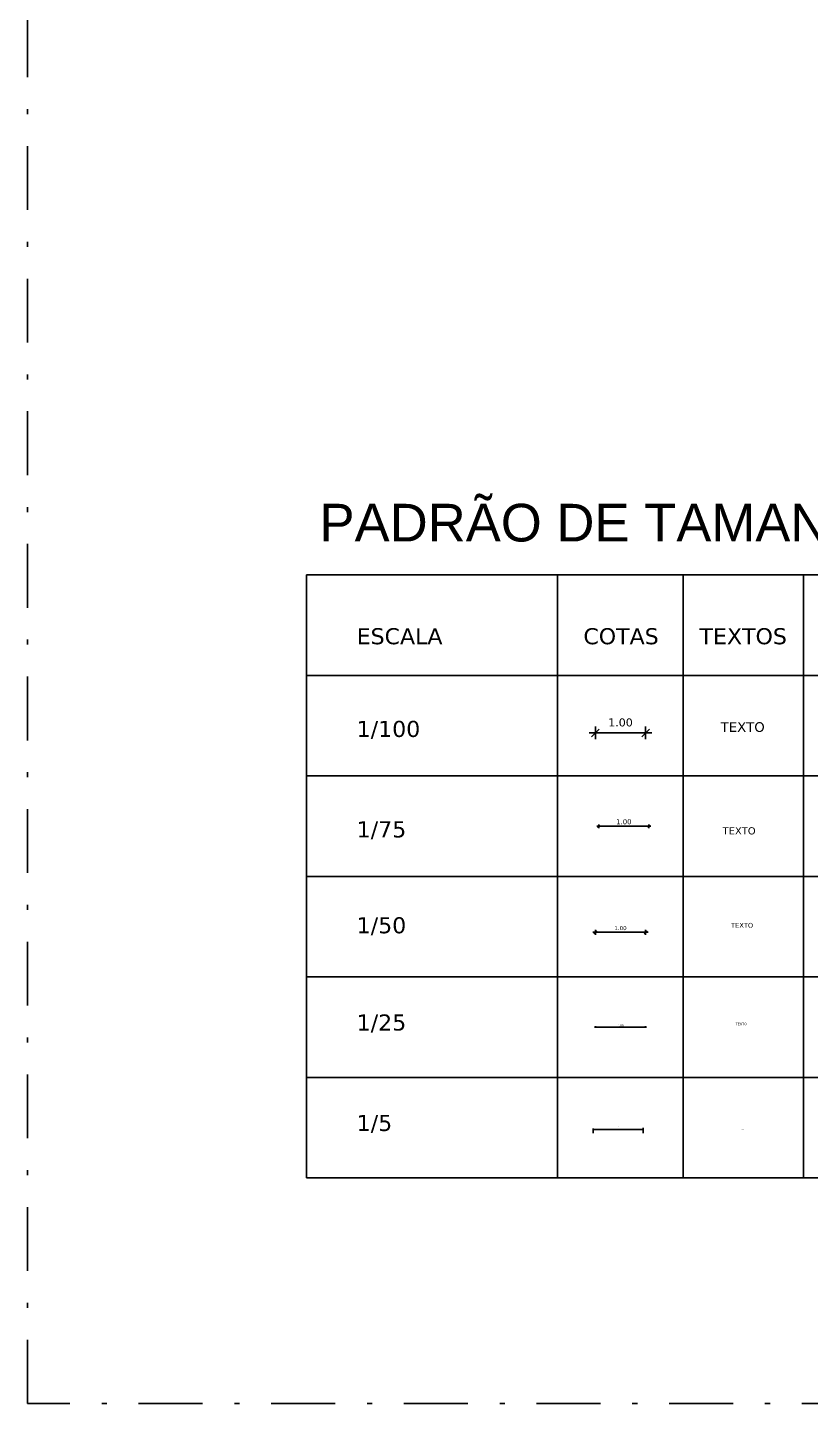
# Model space of a CAD drawing. Extents: x 57 to 206, y 148 to 202.
# Drawn here: x 57.15 to 72.73, y 148.31 to 175.7 of the extents above; entities that cross this region are included whole.
import ezdxf

# ---------------------------------------------------------------- set-up
doc = ezdxf.new("R2010")
doc.units = 0
doc.linetypes.add('DASHDOT', pattern=[25.4, 12.7, -6.35, 0, -6.35])
doc.layers.get('0').update_dxf_attribs({"linetype": 'CONTINUOUS'})
doc.layers.get('DEFPOINTS').update_dxf_attribs({"linetype": 'CONTINUOUS'})
for name, color, linetype in [('ARQ-CTA-1_025', 1, 'CONTINUOUS'), ('ARQ-CTA-1_050', 1, 'CONTINUOUS'), ('ARQ-CTA-1_100', 1, 'CONTINUOUS'), ('ARQ-HTC', 9, 'CONTINUOUS'), ('ARQ-TXT', 2, 'CONTINUOUS'), ('ARQ-TXT-1_075', 2, 'CONTINUOUS')]:
    doc.layers.add(name, color=color, linetype=linetype)
doc.styles.add('ESC-50-A20', font='arial.ttf', dxfattribs={"height": 0.1})
doc.styles.add('FNDE Text Cota 0005', font='verdana.ttf', dxfattribs={"height": 0.008})
doc.styles.add('FNDE Text Cota 0075', font='verdana.ttf', dxfattribs={"height": 0.1})
doc.styles.add('FNDE Texto Cota 0025', font='verdana.ttf', dxfattribs={"height": 0.04})
doc.styles.add('FNDE Texto Cota 0050', font='verdana.ttf', dxfattribs={"height": 0.08})
doc.styles.add('FNDE Texto Cota 0100', font='verdana.ttf', dxfattribs={"height": 0.16})
doc.dimstyles.new('FNDE 1-0005', dxfattribs={"dimtxt": 0.008, "dimasz": 0.006, "dimexe": 0.075, "dimexo": 0.0625, "dimgap": 0.0625, "dimtad": 1, "dimdec": 4, "dimdsep": 46, "dimlunit": 6, "dimtxsty": 'FNDE Text Cota 0005', "dimblk": 'ARCHTICK', "dimcen": 0.0015, "dimclrd": 251, "dimclre": 251, "dimclrt": 1, "dimadec": 0, "dimazin": 0, "dimtfac": 1, "dimtdec": 4, "dimtmove": 0, "dimatfit": 3, "dimldrblk": 'ARCHTICK', "dimfxl": 1, "dimtolj": 1, "dimtzin": 0, "dimarcsym": 0})
doc.dimstyles.new('FNDE 1-0025', dxfattribs={"dimscale": 5, "dimtxt": 0.04, "dimasz": 0.0035, "dimexe": 0.15, "dimexo": 0.15, "dimgap": 0.0025, "dimtad": 1, "dimzin": 1, "dimdsep": 46, "dimtxsty": 'FNDE Texto Cota 0025', "dimblk": 'tic', "dimcen": 0.015, "dimdle": 0.15, "dimse1": 1, "dimse2": 1, "dimclrd": 251, "dimclre": 251, "dimclrt": 256, "dimaunit": 1, "dimadec": 3, "dimazin": 0, "dimtfac": 1, "dimtix": 1, "dimtmove": 2, "dimatfit": 3, "dimfxl": 0.15, "dimtvp": 1, "dimtolj": 1, "dimtzin": 0, "dimarcsym": 0})
doc.dimstyles.new('FNDE 1-0050', dxfattribs={"dimscale": 5, "dimtxt": 0.08, "dimasz": 0.01, "dimexe": 0.15, "dimexo": 0.15, "dimgap": 0.01, "dimtad": 1, "dimzin": 1, "dimdsep": 46, "dimtxsty": 'FNDE Texto Cota 0050', "dimblk": 'tic', "dimcen": 0.015, "dimdle": 0.15, "dimse1": 1, "dimse2": 1, "dimclrd": 251, "dimclre": 251, "dimclrt": 1, "dimaunit": 1, "dimadec": 3, "dimazin": 0, "dimtfac": 1, "dimtix": 1, "dimtmove": 2, "dimatfit": 3, "dimfxl": 0.15, "dimtvp": 1, "dimtolj": 1, "dimtzin": 0, "dimarcsym": 0})
doc.dimstyles.new('FNDE 1-0100', dxfattribs={"dimscale": 2.5, "dimtxt": 0.16, "dimasz": 0.05, "dimexe": 0.15, "dimexo": 0.15, "dimgap": 0.05, "dimtad": 1, "dimzin": 4, "dimdsep": 46, "dimtxsty": 'FNDE Texto Cota 0100', "dimblk": 'tic', "dimcen": 0.15, "dimdle": 0.15, "dimse1": 1, "dimse2": 1, "dimclrd": 251, "dimclre": 251, "dimclrt": 256, "dimaunit": 1, "dimadec": 3, "dimazin": 0, "dimtfac": 1, "dimtix": 1, "dimtmove": 2, "dimatfit": 3, "dimldrblk": 'tic', "dimfxl": 0.15, "dimtvp": 1, "dimtolj": 1, "dimtzin": 0, "dimarcsym": 0})
doc.dimstyles.new('FNDE 1-075', dxfattribs={"dimscale": 2.5, "dimtxt": 0.1, "dimasz": 0.015, "dimexe": 0.15, "dimexo": 0.15, "dimgap": 0.015, "dimtad": 1, "dimzin": 4, "dimdsep": 46, "dimtxsty": 'FNDE Text Cota 0075', "dimblk": 'tic', "dimcen": 0.025, "dimdle": 0.15, "dimse1": 1, "dimse2": 1, "dimclrd": 251, "dimclre": 251, "dimclrt": 256, "dimaunit": 1, "dimadec": 3, "dimazin": 0, "dimtfac": 1, "dimtix": 1, "dimtmove": 2, "dimatfit": 3, "dimldrblk": 'DOTSMALL', "dimfxl": 0.15, "dimtvp": 1, "dimtolj": 1, "dimtzin": 0, "dimarcsym": 0})

# ---------------------------------------------------------------- blocks, each defined once
blk = doc.blocks.new('tic')
at = {"color": 251}
for p, q in [((-1, 0), (1, 0)), ((0, -1), (0, 1))]:
    blk.add_line(p, q, dxfattribs=at)
blk.add_line((-0.6, -0.6), (0.6, 0.6))
blk = doc.blocks.new('*D32')
at = {"layer": 'ARQ-CTA-1_025', "color": 251, "lineweight": -2}
blk.add_line((68.469, 155.804), (69.434, 155.804), dxfattribs=at)
at = {"layer": 'DEFPOINTS', "color": 0}
for p in [(69.452, 155.804), (68.452, 154.804), (69.452, 154.804)]:
    blk.add_point(p, dxfattribs=at)
at = {"layer": 'ARQ-CTA-1_025', "color": 251, "lineweight": -2, "xscale": 0.0175, "yscale": 0.0175, "zscale": 0.0175, "rotation": 180}
blk.add_blockref('tic', (68.452, 155.804), dxfattribs=at)
at = {"layer": 'ARQ-CTA-1_025', "color": 251, "lineweight": -2, "xscale": 0.0175, "yscale": 0.0175, "zscale": 0.0175}
blk.add_blockref('tic', (69.452, 155.804), dxfattribs=at)
at = {"layer": 'ARQ-CTA-1_025', "insert": (68.952, 155.837), "char_height": 0.04, "attachment_point": 5, "style": 'FNDE Texto Cota 0025'}
blk.add_mtext('\\A1;1.00', dxfattribs=at)
blk = doc.blocks.new('*D33')
at = {"layer": 'ARQ-CTA-1_100', "color": 251, "lineweight": -2}
blk.add_line((68.577, 161.66), (69.327, 161.66), dxfattribs=at)
at = {"layer": 'DEFPOINTS', "color": 0}
for p in [(69.452, 161.66), (68.452, 160.804), (69.452, 160.804)]:
    blk.add_point(p, dxfattribs=at)
at = {"layer": 'ARQ-CTA-1_100', "color": 251, "lineweight": -2, "xscale": 0.125, "yscale": 0.125, "zscale": 0.125, "rotation": 180}
blk.add_blockref('tic', (68.452, 161.66), dxfattribs=at)
at = {"layer": 'ARQ-CTA-1_100', "color": 251, "lineweight": -2, "xscale": 0.125, "yscale": 0.125, "zscale": 0.125}
blk.add_blockref('tic', (69.452, 161.66), dxfattribs=at)
at = {"layer": 'ARQ-CTA-1_100', "insert": (68.952, 161.868), "char_height": 0.16, "attachment_point": 5, "style": 'FNDE Texto Cota 0100'}
blk.add_mtext('\\A1;1.00', dxfattribs=at)
blk = doc.blocks.new('*D34')
at = {"layer": 'ARQ-CTA-1_050', "color": 251, "lineweight": -2}
blk.add_line((68.502, 157.691), (69.402, 157.691), dxfattribs=at)
at = {"layer": 'DEFPOINTS', "color": 0}
for p in [(68.452, 158.236), (69.452, 158.236), (69.452, 157.691)]:
    blk.add_point(p, dxfattribs=at)
at = {"layer": 'ARQ-CTA-1_050', "color": 251, "lineweight": -2, "xscale": 0.05, "yscale": 0.05, "zscale": 0.05, "rotation": 180}
blk.add_blockref('tic', (68.452, 157.691), dxfattribs=at)
at = {"layer": 'ARQ-CTA-1_050', "color": 251, "lineweight": -2, "xscale": 0.05, "yscale": 0.05, "zscale": 0.05}
blk.add_blockref('tic', (69.452, 157.691), dxfattribs=at)
at = {"layer": 'ARQ-CTA-1_050', "color": 1, "insert": (68.952, 157.774), "char_height": 0.08, "attachment_point": 5, "style": 'FNDE Texto Cota 0050'}
blk.add_mtext('\\A1;1.00', dxfattribs=at)
blk = doc.blocks.new('*D35')
at = {"layer": 'ARQ-HTC', "color": 251, "linetype": 'Continuous', "lineweight": -2}
blk.add_line((68.556, 159.802), (69.481, 159.802), dxfattribs=at)
at = {"layer": 'DEFPOINTS', "color": 0, "linetype": 'Continuous'}
for p in [(68.519, 159.926), (69.519, 159.926), (69.519, 159.802)]:
    blk.add_point(p, dxfattribs=at)
at = {"layer": 'ARQ-HTC', "color": 251, "linetype": 'Continuous', "lineweight": -2, "xscale": 0.0375, "yscale": 0.0375, "zscale": 0.0375, "rotation": 180}
blk.add_blockref('tic', (68.519, 159.802), dxfattribs=at)
at = {"layer": 'ARQ-HTC', "color": 251, "linetype": 'Continuous', "lineweight": -2, "xscale": 0.0375, "yscale": 0.0375, "zscale": 0.0375}
blk.add_blockref('tic', (69.519, 159.802), dxfattribs=at)
at = {"layer": 'ARQ-HTC', "linetype": 'Continuous', "insert": (69.019, 159.891), "char_height": 0.1, "attachment_point": 5, "style": 'FNDE Text Cota 0075'}
blk.add_mtext('\\A1;1.00', dxfattribs=at)
blk = doc.blocks.new('_DOTSMALL')
at = {"color": 0, "linetype": 'ByBlock', "const_width": 0.5}
blk.add_lwpolyline([(-0.0625, 0, 1), (0.0625, 0, 1)], format="xyb", close=True, dxfattribs=at)
blk = doc.blocks.new('_ARCHTICK')
at = {"color": 0, "linetype": 'ByBlock', "const_width": 0.15}
blk.add_lwpolyline([(-0.5, -0.5), (0.5, 0.5)], dxfattribs=at)
blk = doc.blocks.new('*D36')
at = {"layer": 'ARQ-HTC', "color": 251, "linetype": 'Continuous', "lineweight": -2}
for p, q in [((68.406, 153.783), (68.406, 153.693)), ((68.406, 153.768), (69.406, 153.768)), ((69.406, 153.801), (69.406, 153.693))]:
    blk.add_line(p, q, dxfattribs=at)
at = {"layer": 'DEFPOINTS', "color": 0, "linetype": 'Continuous'}
for p in [(68.406, 153.845), (69.406, 153.863), (69.406, 153.768)]:
    blk.add_point(p, dxfattribs=at)
at = {"layer": 'ARQ-HTC', "color": 251, "linetype": 'Continuous', "lineweight": -2, "xscale": 0.006, "yscale": 0.006, "zscale": 0.006, "rotation": 180}
blk.add_blockref('_ARCHTICK', (68.406, 153.768), dxfattribs=at)
at = {"layer": 'ARQ-HTC', "color": 251, "linetype": 'Continuous', "lineweight": -2, "xscale": 0.006, "yscale": 0.006, "zscale": 0.006}
blk.add_blockref('_ARCHTICK', (69.406, 153.768), dxfattribs=at)
at = {"layer": 'ARQ-HTC', "color": 1, "linetype": 'Continuous', "insert": (68.906, 153.834), "char_height": 0.008, "attachment_point": 5, "style": 'FNDE Text Cota 0005'}
blk.add_mtext('\\A1;1', dxfattribs=at)

msp = doc.modelspace()

# ---------------------------------------------------------------- linework, layer by layer
at = {"color": 251}
for p, q in [((62.70182, 164.80414), (62.70182, 152.80414)), ((62.70182, 164.80414), (111.5749, 164.80414)), ((67.70182, 164.80414), (67.70182, 152.80414)), ((70.20182, 164.80414), (70.20182, 152.80414)), ((72.59235, 164.80414), (72.59235, 152.80414)), ((62.70182, 162.80414), (111.5749, 162.80414)), ((62.70182, 162.80414), (111.5749, 162.80414)), ((62.70182, 160.80414), (111.5749, 160.80414)), ((62.70182, 158.80414), (111.5749, 158.80414)), ((62.70182, 156.80414), (111.5749, 156.80414)), ((62.70182, 154.80414), (111.5749, 154.80414)), ((62.70182, 152.80414), (111.5749, 152.80414))]:
    msp.add_line(p, q, dxfattribs=at)
at = {"linetype": 'DASHDOT', "ltscale": 0.1}
msp.add_lwpolyline([(57.15107, 202.45091), (205.83275, 202.45091), (205.83275, 148.31209), (57.15107, 148.31209)], close=True, dxfattribs=at)

# ---------------------------------------------------------------- texts
at = {"layer": 'ARQ-TXT', "attachment_point": 1, "style": 'ESC-50-A20'}
for s, width, gutter_width, insert, char_height in [('PADRÃO DE TAMANHOS - ESCALAS MÉDIAS', 23.1060547, 12.5, (62.96162, 166.22066), 0.75), ('{\\fVerdana|b0|i0|c0|p34;ESCALA}', 4, 0.5, (63.70182, 163.74541), 0.32), ('\\pi0.51168;{\\fVerdana|b0|i0|c0|p34;COTAS}', 2.5, 0.5, (67.70182, 163.74541), 0.32), ('\\pi0.32317;{\\fVerdana|b0|i0|c0|p34;TEXTOS}', 2.3905349, 0.5, (70.20182, 163.74541), 0.32), ('{\\fVerdana|b0|i0|c0|p34;1/100}', 8.5281775, 0.5, (63.70182, 161.9003), 0.32), ('{\\fVerdana|b0|i0|c0|p34;1/75}', 8.5281775, 0.5, (63.70182, 159.9003), 0.32), ('{\\fVerdana|b0|i0|c0|p34;1/50}', 8.5281775, 0.5, (63.70182, 157.99195), 0.32), ('{\\fVerdana|b0|i0|c0|p34;1/25}', 8.5281775, 0.5, (63.70182, 156.05617), 0.32), ('{\\fVerdana|b0|i0|c0|p34;1/5}', 8.5281775, 0.5, (63.70182, 154.05617), 0.32)]:
    msp.add_mtext_dynamic_manual_height_columns(s, width=width, gutter_width=gutter_width, heights=[0], dxfattribs=dict(at, insert=insert, char_height=char_height))
at = {"layer": 'ARQ-TXT-1_075', "attachment_point": 1, "style": 'ESC-50-A20'}
for width, insert, char_height in [(1.6460721, (70.94628, 161.87314), 0.192), (1.6080575, (70.98429, 159.7831), 0.144), (1.4381274, (71.15422, 157.87852), 0.096), (1.3473844, (71.24497, 155.89032), 0.048), (1.2333642, (71.35899, 153.76636), 0.0096)]:
    msp.add_mtext_dynamic_manual_height_columns('{\\fVerdana|b0|i0|c0|p34;TEXTO}', width=width, gutter_width=0.5, heights=[0], dxfattribs=dict(at, insert=insert, char_height=char_height))

# ---------------------------------------------------------------- dimensions: what is measured, and where the dimension line sits
at = {"layer": 'ARQ-CTA-1_025'}
dim = msp.add_linear_dim(base=(69.45182, 155.80414), p1=(68.45182, 154.80414), p2=(69.45182, 154.80414), dimstyle='FNDE 1-0025', dxfattribs=at)
dim.commit()
dim.dimension.update_dxf_attribs({"geometry": '*D32', "text_midpoint": (68.95182, 155.83746)})
at = {"layer": 'ARQ-CTA-1_050'}
dim = msp.add_linear_dim(base=(69.45182, 157.691), p1=(68.45182, 158.23559), p2=(69.45182, 158.23559), dimstyle='FNDE 1-0050', override={"dimtad": 0}, dxfattribs=at)
dim.commit()
dim.dimension.update_dxf_attribs({"geometry": '*D34', "text_midpoint": (68.95182, 157.77428)})
at = {"layer": 'ARQ-CTA-1_100'}
dim = msp.add_linear_dim(base=(69.45182, 161.6595), p1=(68.45182, 160.80414), p2=(69.45182, 160.80414), dimstyle='FNDE 1-0100', dxfattribs=at)
dim.commit()
dim.dimension.update_dxf_attribs({"geometry": '*D33', "text_midpoint": (68.95182, 161.86778)})
at = {"layer": 'ARQ-HTC', "linetype": 'Continuous'}
for base, p1, p2, dimstyle, picture, middle in [((69.51876, 159.8015), (68.51876, 159.92587), (69.51876, 159.92587), 'FNDE 1-075', '*D35', (69.01876, 159.89105)), ((69.40607, 153.76789), (68.40607, 153.84541), (69.40607, 153.8633), 'FNDE 1-0005', '*D36', (68.90607, 153.83441))]:
    dim = msp.add_linear_dim(base=base, p1=p1, p2=p2, dimstyle=dimstyle, dxfattribs=at)
    dim.commit()
    dim.dimension.update_dxf_attribs({"geometry": picture, "text_midpoint": middle})

doc.saveas('drawing.dxf')
